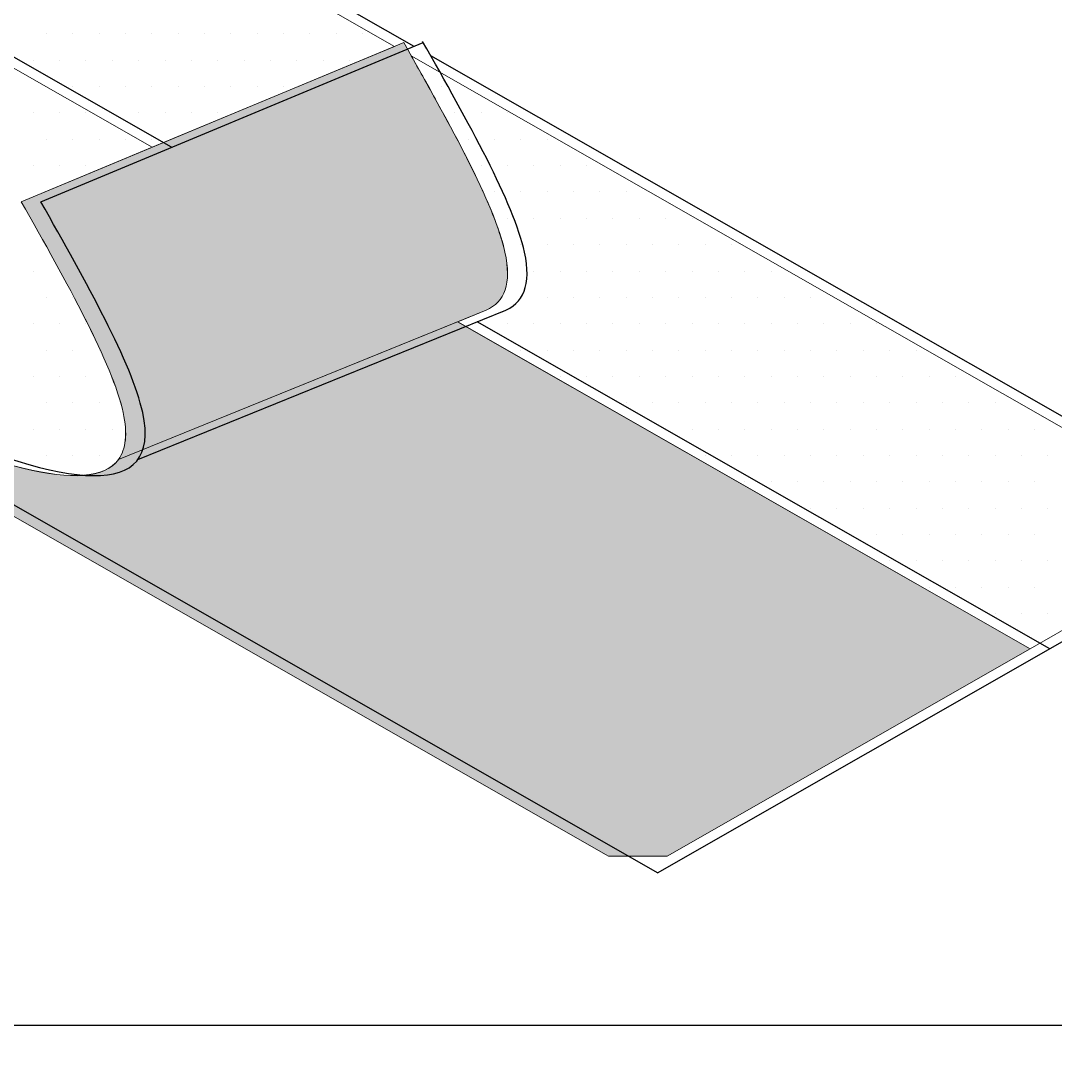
# Model space of a CAD drawing. Header units: inches. Extents: x -17.6 to 82.3, y -15.1 to 23.2.
# Drawn here: x 13.957 to 14.694, y 14.368 to 15.101 of the extents above; entities that cross this region are included whole.
import ezdxf

# ---------------------------------------------------------------- set-up
doc = ezdxf.new("R2010")
doc.units = ezdxf.units.IN
doc.header["$MEASUREMENT"] = 0
for name, color, linetype, lineweight in [('.ATI-HATCH', 7, 'Continuous', 0), ('G-ANNO-TTLB', 7, 'Continuous', 0), ('TYVEK', 7, 'Continuous', 0)]:
    doc.layers.add(name, color=color, linetype=linetype, lineweight=lineweight)

# ---------------------------------------------------------------- blocks, each defined once
blk = doc.blocks.new('Block_356')
at = {"layer": '.ATI-HATCH'}
for points, knots in [([(14.22347, 15.08278), (14.22347, 15.08278), (12.95819, 15.80528), (12.95819, 15.80528), (12.95819, 15.80528), (12.80875, 15.72028), (12.80875, 15.72028), (12.80875, 15.72028), (14.05083, 15.01097), (14.05083, 15.01097), (14.05083, 15.01097), (14.22347, 15.08278), (14.22347, 15.08278)], [0, 0, 0, 0, 1, 1, 1, 2, 2, 2, 3, 3, 3, 4, 4, 4, 4]), ([(14.05083, 15.01097), (14.05083, 15.01097), (12.80875, 15.72028), (12.80875, 15.72028), (12.80875, 15.72028), (12.64667, 15.62806), (12.64667, 15.62806), (12.64667, 15.62806), (12.53, 15.56056), (12.53, 15.56056), (12.53, 15.56056), (13.46333, 15.02764), (13.46333, 15.02764), (13.72056, 14.88375), (13.97778, 14.73986), (14.02458, 14.78611), (14.02542, 14.78694), (14.02625, 14.78792), (14.02694, 14.78889), (14.03222, 14.79611), (14.03361, 14.80708), (14.03028, 14.82222), (14.02264, 14.85722), (13.99028, 14.91472), (13.95778, 14.97222), (13.95778, 14.97222), (14.05083, 15.01097), (14.05083, 15.01097)], [0, 0, 0, 0, 1, 1, 1, 2, 2, 2, 3, 3, 3, 4, 4, 4, 5, 5, 5, 6, 6, 6, 7, 7, 7, 8, 8, 8, 9, 9, 9, 9]), ([(14.23528, 15.07597), (14.23806, 15.07111), (14.2407, 15.06625), (14.24347, 15.06153), (14.24694, 15.05528), (14.25042, 15.04903), (14.25375, 15.04292), (14.26417, 15.02403), (14.27375, 15.00597), (14.28167, 14.98931), (14.28417, 14.98431), (14.28639, 14.97944), (14.28847, 14.97472), (14.29125, 14.96847), (14.29361, 14.9625), (14.29569, 14.95681), (14.29667, 14.95431), (14.2975, 14.95194), (14.29819, 14.94958), (14.29986, 14.94486), (14.30111, 14.94042), (14.30194, 14.93625), (14.30681, 14.91417), (14.30181, 14.90097), (14.28861, 14.895), (14.28861, 14.895), (14.26833, 14.88681), (14.26833, 14.88681), (14.26833, 14.88681), (14.67569, 14.65417), (14.67569, 14.65417), (14.67569, 14.65417), (14.82472, 14.73944), (14.82472, 14.73944), (14.82472, 14.73944), (14.23528, 15.07597), (14.23528, 15.07597)], [0, 0, 0, 0, 1, 1, 1, 2, 2, 2, 3, 3, 3, 4, 4, 4, 5, 5, 5, 6, 6, 6, 7, 7, 7, 8, 8, 8, 9, 9, 9, 10, 10, 10, 11, 11, 11, 12, 12, 12, 12])]:
    blk.add_open_spline(points, degree=3, knots=knots, dxfattribs=at)
at = {"layer": '.ATI-HATCH', "color": 8, "lineweight": 0, "true_color": 0x808080}
for points in [[(13.97572, 15.09166), (13.97572, 15.09166), (13.97572, 15.09166), (13.97572, 15.09166)], [(13.99447, 15.09166), (13.99447, 15.09166), (13.99447, 15.09166), (13.99447, 15.09166)], [(14.01322, 15.09166), (14.01322, 15.09166), (14.01322, 15.09166), (14.01322, 15.09166)], [(14.03197, 15.09166), (14.03197, 15.09166), (14.03197, 15.09166), (14.03197, 15.09166)], [(14.05072, 15.09166), (14.05072, 15.09166), (14.05072, 15.09166), (14.05072, 15.09166)], [(14.06947, 15.09166), (14.06947, 15.09166), (14.06947, 15.09166), (14.06947, 15.09166)], [(14.08822, 15.09166), (14.08822, 15.09166), (14.08822, 15.09166), (14.08822, 15.09166)], [(14.10697, 15.09166), (14.10697, 15.09166), (14.10697, 15.09166), (14.10697, 15.09166)], [(14.12572, 15.09166), (14.12572, 15.09166), (14.12572, 15.09166), (14.12572, 15.09166)], [(14.14447, 15.09166), (14.14447, 15.09166), (14.14447, 15.09166), (14.14447, 15.09166)], [(14.16322, 15.09166), (14.16322, 15.09166), (14.16322, 15.09166), (14.16322, 15.09166)], [(14.18197, 15.09166), (14.18197, 15.09166), (14.18197, 15.09166), (14.18197, 15.09166)], [(14.20072, 15.09166), (14.20072, 15.09166), (14.20072, 15.09166), (14.20072, 15.09166)], [(13.96634, 15.07291), (13.96634, 15.07291), (13.96634, 15.07291), (13.96634, 15.07291)], [(13.98509, 15.07291), (13.98509, 15.07291), (13.98509, 15.07291), (13.98509, 15.07291)], [(14.00384, 15.07291), (14.00384, 15.07291), (14.00384, 15.07291), (14.00384, 15.07291)], [(14.02259, 15.07291), (14.02259, 15.07291), (14.02259, 15.07291), (14.02259, 15.07291)], [(14.04134, 15.07291), (14.04134, 15.07291), (14.04134, 15.07291), (14.04134, 15.07291)], [(14.06009, 15.07291), (14.06009, 15.07291), (14.06009, 15.07291), (14.06009, 15.07291)], [(14.07884, 15.07291), (14.07884, 15.07291), (14.07884, 15.07291), (14.07884, 15.07291)], [(14.09759, 15.07291), (14.09759, 15.07291), (14.09759, 15.07291), (14.09759, 15.07291)], [(14.11634, 15.07291), (14.11634, 15.07291), (14.11634, 15.07291), (14.11634, 15.07291)], [(14.13509, 15.07291), (14.13509, 15.07291), (14.13509, 15.07291), (14.13509, 15.07291)], [(14.15384, 15.07291), (14.15384, 15.07291), (14.15384, 15.07291), (14.15384, 15.07291)], [(14.17259, 15.07291), (14.17259, 15.07291), (14.17259, 15.07291), (14.17259, 15.07291)], [(14.19134, 15.07291), (14.19134, 15.07291), (14.19134, 15.07291), (14.19134, 15.07291)], [(13.97572, 15.05416), (13.97572, 15.05416), (13.97572, 15.05416), (13.97572, 15.05416)], [(13.99447, 15.05416), (13.99447, 15.05416), (13.99447, 15.05416), (13.99447, 15.05416)], [(14.01322, 15.05416), (14.01322, 15.05416), (14.01322, 15.05416), (14.01322, 15.05416)], [(14.03197, 15.05416), (14.03197, 15.05416), (14.03197, 15.05416), (14.03197, 15.05416)], [(14.05072, 15.05416), (14.05072, 15.05416), (14.05072, 15.05416), (14.05072, 15.05416)], [(14.06947, 15.05416), (14.06947, 15.05416), (14.06947, 15.05416), (14.06947, 15.05416)], [(14.08822, 15.05416), (14.08822, 15.05416), (14.08822, 15.05416), (14.08822, 15.05416)], [(14.10697, 15.05416), (14.10697, 15.05416), (14.10697, 15.05416), (14.10697, 15.05416)], [(14.12572, 15.05416), (14.12572, 15.05416), (14.12572, 15.05416), (14.12572, 15.05416)], [(14.14447, 15.05416), (14.14447, 15.05416), (14.14447, 15.05416), (14.14447, 15.05416)], [(14.25697, 15.05416), (14.25697, 15.05416), (14.25697, 15.05416), (14.25697, 15.05416)], [(13.96634, 15.03541), (13.96634, 15.03541), (13.96634, 15.03541), (13.96634, 15.03541)], [(13.98509, 15.03541), (13.98509, 15.03541), (13.98509, 15.03541), (13.98509, 15.03541)], [(14.00384, 15.03541), (14.00384, 15.03541), (14.00384, 15.03541), (14.00384, 15.03541)], [(14.02259, 15.03541), (14.02259, 15.03541), (14.02259, 15.03541), (14.02259, 15.03541)], [(14.04134, 15.03541), (14.04134, 15.03541), (14.04134, 15.03541), (14.04134, 15.03541)], [(14.06009, 15.03541), (14.06009, 15.03541), (14.06009, 15.03541), (14.06009, 15.03541)], [(14.07884, 15.03541), (14.07884, 15.03541), (14.07884, 15.03541), (14.07884, 15.03541)], [(14.09759, 15.03541), (14.09759, 15.03541), (14.09759, 15.03541), (14.09759, 15.03541)], [(14.26634, 15.03541), (14.26634, 15.03541), (14.26634, 15.03541), (14.26634, 15.03541)], [(14.28509, 15.03541), (14.28509, 15.03541), (14.28509, 15.03541), (14.28509, 15.03541)], [(14.30384, 15.03541), (14.30384, 15.03541), (14.30384, 15.03541), (14.30384, 15.03541)], [(13.97572, 15.01666), (13.97572, 15.01666), (13.97572, 15.01666), (13.97572, 15.01666)], [(13.99447, 15.01666), (13.99447, 15.01666), (13.99447, 15.01666), (13.99447, 15.01666)], [(14.01322, 15.01666), (14.01322, 15.01666), (14.01322, 15.01666), (14.01322, 15.01666)], [(14.03197, 15.01666), (14.03197, 15.01666), (14.03197, 15.01666), (14.03197, 15.01666)], [(14.05072, 15.01666), (14.05072, 15.01666), (14.05072, 15.01666), (14.05072, 15.01666)], [(14.27572, 15.01666), (14.27572, 15.01666), (14.27572, 15.01666), (14.27572, 15.01666)], [(14.29447, 15.01666), (14.29447, 15.01666), (14.29447, 15.01666), (14.29447, 15.01666)], [(14.31322, 15.01666), (14.31322, 15.01666), (14.31322, 15.01666), (14.31322, 15.01666)], [(14.33197, 15.01666), (14.33197, 15.01666), (14.33197, 15.01666), (14.33197, 15.01666)], [(13.96634, 14.99791), (13.96634, 14.99791), (13.96634, 14.99791), (13.96634, 14.99791)], [(13.98509, 14.99791), (13.98509, 14.99791), (13.98509, 14.99791), (13.98509, 14.99791)], [(14.00384, 14.99791), (14.00384, 14.99791), (14.00384, 14.99791), (14.00384, 14.99791)], [(14.28509, 14.99791), (14.28509, 14.99791), (14.28509, 14.99791), (14.28509, 14.99791)], [(14.30384, 14.99791), (14.30384, 14.99791), (14.30384, 14.99791), (14.30384, 14.99791)], [(14.32259, 14.99791), (14.32259, 14.99791), (14.32259, 14.99791), (14.32259, 14.99791)], [(14.34134, 14.99791), (14.34134, 14.99791), (14.34134, 14.99791), (14.34134, 14.99791)], [(14.36009, 14.99791), (14.36009, 14.99791), (14.36009, 14.99791), (14.36009, 14.99791)], [(14.29447, 14.97916), (14.29447, 14.97916), (14.29447, 14.97916), (14.29447, 14.97916)], [(14.31322, 14.97916), (14.31322, 14.97916), (14.31322, 14.97916), (14.31322, 14.97916)], [(14.33197, 14.97916), (14.33197, 14.97916), (14.33197, 14.97916), (14.33197, 14.97916)], [(14.35072, 14.97916), (14.35072, 14.97916), (14.35072, 14.97916), (14.35072, 14.97916)], [(14.36947, 14.97916), (14.36947, 14.97916), (14.36947, 14.97916), (14.36947, 14.97916)], [(14.38822, 14.97916), (14.38822, 14.97916), (14.38822, 14.97916), (14.38822, 14.97916)], [(14.30384, 14.96041), (14.30384, 14.96041), (14.30384, 14.96041), (14.30384, 14.96041)], [(14.32259, 14.96041), (14.32259, 14.96041), (14.32259, 14.96041), (14.32259, 14.96041)], [(14.34134, 14.96041), (14.34134, 14.96041), (14.34134, 14.96041), (14.34134, 14.96041)], [(14.36009, 14.96041), (14.36009, 14.96041), (14.36009, 14.96041), (14.36009, 14.96041)], [(14.37884, 14.96041), (14.37884, 14.96041), (14.37884, 14.96041), (14.37884, 14.96041)], [(14.39759, 14.96041), (14.39759, 14.96041), (14.39759, 14.96041), (14.39759, 14.96041)], [(14.41634, 14.96041), (14.41634, 14.96041), (14.41634, 14.96041), (14.41634, 14.96041)], [(14.43509, 14.96041), (14.43509, 14.96041), (14.43509, 14.96041), (14.43509, 14.96041)], [(14.31322, 14.94166), (14.31322, 14.94166), (14.31322, 14.94166), (14.31322, 14.94166)], [(14.33197, 14.94166), (14.33197, 14.94166), (14.33197, 14.94166), (14.33197, 14.94166)], [(14.35072, 14.94166), (14.35072, 14.94166), (14.35072, 14.94166), (14.35072, 14.94166)], [(14.36947, 14.94166), (14.36947, 14.94166), (14.36947, 14.94166), (14.36947, 14.94166)], [(14.38822, 14.94166), (14.38822, 14.94166), (14.38822, 14.94166), (14.38822, 14.94166)], [(14.40697, 14.94166), (14.40697, 14.94166), (14.40697, 14.94166), (14.40697, 14.94166)], [(14.42572, 14.94166), (14.42572, 14.94166), (14.42572, 14.94166), (14.42572, 14.94166)], [(14.44447, 14.94166), (14.44447, 14.94166), (14.44447, 14.94166), (14.44447, 14.94166)], [(14.46322, 14.94166), (14.46322, 14.94166), (14.46322, 14.94166), (14.46322, 14.94166)], [(13.96634, 14.92291), (13.96634, 14.92291), (13.96634, 14.92291), (13.96634, 14.92291)], [(13.98509, 14.92291), (13.98509, 14.92291), (13.98509, 14.92291), (13.98509, 14.92291)], [(14.30384, 14.92291), (14.30384, 14.92291), (14.30384, 14.92291), (14.30384, 14.92291)], [(14.32259, 14.92291), (14.32259, 14.92291), (14.32259, 14.92291), (14.32259, 14.92291)], [(14.34134, 14.92291), (14.34134, 14.92291), (14.34134, 14.92291), (14.34134, 14.92291)], [(14.36009, 14.92291), (14.36009, 14.92291), (14.36009, 14.92291), (14.36009, 14.92291)], [(14.37884, 14.92291), (14.37884, 14.92291), (14.37884, 14.92291), (14.37884, 14.92291)], [(14.39759, 14.92291), (14.39759, 14.92291), (14.39759, 14.92291), (14.39759, 14.92291)], [(14.41634, 14.92291), (14.41634, 14.92291), (14.41634, 14.92291), (14.41634, 14.92291)], [(14.43509, 14.92291), (14.43509, 14.92291), (14.43509, 14.92291), (14.43509, 14.92291)], [(14.45384, 14.92291), (14.45384, 14.92291), (14.45384, 14.92291), (14.45384, 14.92291)], [(14.47259, 14.92291), (14.47259, 14.92291), (14.47259, 14.92291), (14.47259, 14.92291)], [(14.49134, 14.92291), (14.49134, 14.92291), (14.49134, 14.92291), (14.49134, 14.92291)], [(13.97572, 14.90416), (13.97572, 14.90416), (13.97572, 14.90416), (13.97572, 14.90416)], [(13.99447, 14.90416), (13.99447, 14.90416), (13.99447, 14.90416), (13.99447, 14.90416)], [(14.31322, 14.90416), (14.31322, 14.90416), (14.31322, 14.90416), (14.31322, 14.90416)], [(14.33197, 14.90416), (14.33197, 14.90416), (14.33197, 14.90416), (14.33197, 14.90416)], [(14.35072, 14.90416), (14.35072, 14.90416), (14.35072, 14.90416), (14.35072, 14.90416)], [(14.36947, 14.90416), (14.36947, 14.90416), (14.36947, 14.90416), (14.36947, 14.90416)], [(14.38822, 14.90416), (14.38822, 14.90416), (14.38822, 14.90416), (14.38822, 14.90416)], [(14.40697, 14.90416), (14.40697, 14.90416), (14.40697, 14.90416), (14.40697, 14.90416)], [(14.42572, 14.90416), (14.42572, 14.90416), (14.42572, 14.90416), (14.42572, 14.90416)], [(14.44447, 14.90416), (14.44447, 14.90416), (14.44447, 14.90416), (14.44447, 14.90416)], [(14.46322, 14.90416), (14.46322, 14.90416), (14.46322, 14.90416), (14.46322, 14.90416)], [(14.48197, 14.90416), (14.48197, 14.90416), (14.48197, 14.90416), (14.48197, 14.90416)], [(14.50072, 14.90416), (14.50072, 14.90416), (14.50072, 14.90416), (14.50072, 14.90416)], [(14.51947, 14.90416), (14.51947, 14.90416), (14.51947, 14.90416), (14.51947, 14.90416)], [(13.96634, 14.88541), (13.96634, 14.88541), (13.96634, 14.88541), (13.96634, 14.88541)], [(13.98509, 14.88541), (13.98509, 14.88541), (13.98509, 14.88541), (13.98509, 14.88541)], [(14.00384, 14.88541), (14.00384, 14.88541), (14.00384, 14.88541), (14.00384, 14.88541)], [(14.28509, 14.88541), (14.28509, 14.88541), (14.28509, 14.88541), (14.28509, 14.88541)], [(14.30384, 14.88541), (14.30384, 14.88541), (14.30384, 14.88541), (14.30384, 14.88541)], [(14.32259, 14.88541), (14.32259, 14.88541), (14.32259, 14.88541), (14.32259, 14.88541)], [(14.34134, 14.88541), (14.34134, 14.88541), (14.34134, 14.88541), (14.34134, 14.88541)], [(14.36009, 14.88541), (14.36009, 14.88541), (14.36009, 14.88541), (14.36009, 14.88541)], [(14.37884, 14.88541), (14.37884, 14.88541), (14.37884, 14.88541), (14.37884, 14.88541)], [(14.39759, 14.88541), (14.39759, 14.88541), (14.39759, 14.88541), (14.39759, 14.88541)], [(14.41634, 14.88541), (14.41634, 14.88541), (14.41634, 14.88541), (14.41634, 14.88541)], [(14.43509, 14.88541), (14.43509, 14.88541), (14.43509, 14.88541), (14.43509, 14.88541)], [(14.45384, 14.88541), (14.45384, 14.88541), (14.45384, 14.88541), (14.45384, 14.88541)], [(14.47259, 14.88541), (14.47259, 14.88541), (14.47259, 14.88541), (14.47259, 14.88541)], [(14.49134, 14.88541), (14.49134, 14.88541), (14.49134, 14.88541), (14.49134, 14.88541)], [(14.51009, 14.88541), (14.51009, 14.88541), (14.51009, 14.88541), (14.51009, 14.88541)], [(14.52884, 14.88541), (14.52884, 14.88541), (14.52884, 14.88541), (14.52884, 14.88541)], [(14.54759, 14.88541), (14.54759, 14.88541), (14.54759, 14.88541), (14.54759, 14.88541)], [(14.56634, 14.88541), (14.56634, 14.88541), (14.56634, 14.88541), (14.56634, 14.88541)], [(13.97572, 14.86666), (13.97572, 14.86666), (13.97572, 14.86666), (13.97572, 14.86666)], [(13.99447, 14.86666), (13.99447, 14.86666), (13.99447, 14.86666), (13.99447, 14.86666)], [(14.01322, 14.86666), (14.01322, 14.86666), (14.01322, 14.86666), (14.01322, 14.86666)], [(14.31322, 14.86666), (14.31322, 14.86666), (14.31322, 14.86666), (14.31322, 14.86666)], [(14.33197, 14.86666), (14.33197, 14.86666), (14.33197, 14.86666), (14.33197, 14.86666)], [(14.35072, 14.86666), (14.35072, 14.86666), (14.35072, 14.86666), (14.35072, 14.86666)], [(14.36947, 14.86666), (14.36947, 14.86666), (14.36947, 14.86666), (14.36947, 14.86666)], [(14.38822, 14.86666), (14.38822, 14.86666), (14.38822, 14.86666), (14.38822, 14.86666)], [(14.40697, 14.86666), (14.40697, 14.86666), (14.40697, 14.86666), (14.40697, 14.86666)], [(14.42572, 14.86666), (14.42572, 14.86666), (14.42572, 14.86666), (14.42572, 14.86666)], [(14.44447, 14.86666), (14.44447, 14.86666), (14.44447, 14.86666), (14.44447, 14.86666)], [(14.46322, 14.86666), (14.46322, 14.86666), (14.46322, 14.86666), (14.46322, 14.86666)], [(14.48197, 14.86666), (14.48197, 14.86666), (14.48197, 14.86666), (14.48197, 14.86666)], [(14.50072, 14.86666), (14.50072, 14.86666), (14.50072, 14.86666), (14.50072, 14.86666)], [(14.51947, 14.86666), (14.51947, 14.86666), (14.51947, 14.86666), (14.51947, 14.86666)], [(14.53822, 14.86666), (14.53822, 14.86666), (14.53822, 14.86666), (14.53822, 14.86666)], [(14.55697, 14.86666), (14.55697, 14.86666), (14.55697, 14.86666), (14.55697, 14.86666)], [(14.57572, 14.86666), (14.57572, 14.86666), (14.57572, 14.86666), (14.57572, 14.86666)], [(14.59447, 14.86666), (14.59447, 14.86666), (14.59447, 14.86666), (14.59447, 14.86666)], [(13.96634, 14.84791), (13.96634, 14.84791), (13.96634, 14.84791), (13.96634, 14.84791)], [(13.98509, 14.84791), (13.98509, 14.84791), (13.98509, 14.84791), (13.98509, 14.84791)], [(14.00384, 14.84791), (14.00384, 14.84791), (14.00384, 14.84791), (14.00384, 14.84791)], [(14.34134, 14.84791), (14.34134, 14.84791), (14.34134, 14.84791), (14.34134, 14.84791)], [(14.36009, 14.84791), (14.36009, 14.84791), (14.36009, 14.84791), (14.36009, 14.84791)], [(14.37884, 14.84791), (14.37884, 14.84791), (14.37884, 14.84791), (14.37884, 14.84791)], [(14.39759, 14.84791), (14.39759, 14.84791), (14.39759, 14.84791), (14.39759, 14.84791)], [(14.41634, 14.84791), (14.41634, 14.84791), (14.41634, 14.84791), (14.41634, 14.84791)], [(14.43509, 14.84791), (14.43509, 14.84791), (14.43509, 14.84791), (14.43509, 14.84791)], [(14.45384, 14.84791), (14.45384, 14.84791), (14.45384, 14.84791), (14.45384, 14.84791)], [(14.47259, 14.84791), (14.47259, 14.84791), (14.47259, 14.84791), (14.47259, 14.84791)], [(14.49134, 14.84791), (14.49134, 14.84791), (14.49134, 14.84791), (14.49134, 14.84791)], [(14.51009, 14.84791), (14.51009, 14.84791), (14.51009, 14.84791), (14.51009, 14.84791)], [(14.52884, 14.84791), (14.52884, 14.84791), (14.52884, 14.84791), (14.52884, 14.84791)], [(14.54759, 14.84791), (14.54759, 14.84791), (14.54759, 14.84791), (14.54759, 14.84791)], [(14.56634, 14.84791), (14.56634, 14.84791), (14.56634, 14.84791), (14.56634, 14.84791)], [(14.58509, 14.84791), (14.58509, 14.84791), (14.58509, 14.84791), (14.58509, 14.84791)], [(14.60384, 14.84791), (14.60384, 14.84791), (14.60384, 14.84791), (14.60384, 14.84791)], [(14.62259, 14.84791), (14.62259, 14.84791), (14.62259, 14.84791), (14.62259, 14.84791)], [(13.97572, 14.82916), (13.97572, 14.82916), (13.97572, 14.82916), (13.97572, 14.82916)], [(13.99447, 14.82916), (13.99447, 14.82916), (13.99447, 14.82916), (13.99447, 14.82916)], [(14.01322, 14.82916), (14.01322, 14.82916), (14.01322, 14.82916), (14.01322, 14.82916)], [(14.36947, 14.82916), (14.36947, 14.82916), (14.36947, 14.82916), (14.36947, 14.82916)], [(14.38822, 14.82916), (14.38822, 14.82916), (14.38822, 14.82916), (14.38822, 14.82916)], [(14.40697, 14.82916), (14.40697, 14.82916), (14.40697, 14.82916), (14.40697, 14.82916)], [(14.42572, 14.82916), (14.42572, 14.82916), (14.42572, 14.82916), (14.42572, 14.82916)], [(14.44447, 14.82916), (14.44447, 14.82916), (14.44447, 14.82916), (14.44447, 14.82916)], [(14.46322, 14.82916), (14.46322, 14.82916), (14.46322, 14.82916), (14.46322, 14.82916)], [(14.48197, 14.82916), (14.48197, 14.82916), (14.48197, 14.82916), (14.48197, 14.82916)], [(14.50072, 14.82916), (14.50072, 14.82916), (14.50072, 14.82916), (14.50072, 14.82916)], [(14.51947, 14.82916), (14.51947, 14.82916), (14.51947, 14.82916), (14.51947, 14.82916)], [(14.53822, 14.82916), (14.53822, 14.82916), (14.53822, 14.82916), (14.53822, 14.82916)], [(14.55697, 14.82916), (14.55697, 14.82916), (14.55697, 14.82916), (14.55697, 14.82916)], [(14.57572, 14.82916), (14.57572, 14.82916), (14.57572, 14.82916), (14.57572, 14.82916)], [(14.59447, 14.82916), (14.59447, 14.82916), (14.59447, 14.82916), (14.59447, 14.82916)], [(14.61322, 14.82916), (14.61322, 14.82916), (14.61322, 14.82916), (14.61322, 14.82916)], [(14.63197, 14.82916), (14.63197, 14.82916), (14.63197, 14.82916), (14.63197, 14.82916)], [(14.65072, 14.82916), (14.65072, 14.82916), (14.65072, 14.82916), (14.65072, 14.82916)], [(13.96634, 14.81041), (13.96634, 14.81041), (13.96634, 14.81041), (13.96634, 14.81041)], [(13.98509, 14.81041), (13.98509, 14.81041), (13.98509, 14.81041), (13.98509, 14.81041)], [(14.00384, 14.81041), (14.00384, 14.81041), (14.00384, 14.81041), (14.00384, 14.81041)], [(14.02259, 14.81041), (14.02259, 14.81041), (14.02259, 14.81041), (14.02259, 14.81041)], [(14.41634, 14.81041), (14.41634, 14.81041), (14.41634, 14.81041), (14.41634, 14.81041)], [(14.43509, 14.81041), (14.43509, 14.81041), (14.43509, 14.81041), (14.43509, 14.81041)], [(14.45384, 14.81041), (14.45384, 14.81041), (14.45384, 14.81041), (14.45384, 14.81041)], [(14.47259, 14.81041), (14.47259, 14.81041), (14.47259, 14.81041), (14.47259, 14.81041)], [(14.49134, 14.81041), (14.49134, 14.81041), (14.49134, 14.81041), (14.49134, 14.81041)], [(14.51009, 14.81041), (14.51009, 14.81041), (14.51009, 14.81041), (14.51009, 14.81041)], [(14.52884, 14.81041), (14.52884, 14.81041), (14.52884, 14.81041), (14.52884, 14.81041)], [(14.54759, 14.81041), (14.54759, 14.81041), (14.54759, 14.81041), (14.54759, 14.81041)], [(14.56634, 14.81041), (14.56634, 14.81041), (14.56634, 14.81041), (14.56634, 14.81041)], [(14.58509, 14.81041), (14.58509, 14.81041), (14.58509, 14.81041), (14.58509, 14.81041)], [(14.60384, 14.81041), (14.60384, 14.81041), (14.60384, 14.81041), (14.60384, 14.81041)], [(14.62259, 14.81041), (14.62259, 14.81041), (14.62259, 14.81041), (14.62259, 14.81041)], [(14.64134, 14.81041), (14.64134, 14.81041), (14.64134, 14.81041), (14.64134, 14.81041)], [(14.66009, 14.81041), (14.66009, 14.81041), (14.66009, 14.81041), (14.66009, 14.81041)], [(14.67884, 14.81041), (14.67884, 14.81041), (14.67884, 14.81041), (14.67884, 14.81041)], [(13.97572, 14.79166), (13.97572, 14.79166), (13.97572, 14.79166), (13.97572, 14.79166)], [(13.99447, 14.79166), (13.99447, 14.79166), (13.99447, 14.79166), (13.99447, 14.79166)], [(14.01322, 14.79166), (14.01322, 14.79166), (14.01322, 14.79166), (14.01322, 14.79166)], [(14.44447, 14.79166), (14.44447, 14.79166), (14.44447, 14.79166), (14.44447, 14.79166)], [(14.46322, 14.79166), (14.46322, 14.79166), (14.46322, 14.79166), (14.46322, 14.79166)], [(14.48197, 14.79166), (14.48197, 14.79166), (14.48197, 14.79166), (14.48197, 14.79166)], [(14.50072, 14.79166), (14.50072, 14.79166), (14.50072, 14.79166), (14.50072, 14.79166)], [(14.51947, 14.79166), (14.51947, 14.79166), (14.51947, 14.79166), (14.51947, 14.79166)], [(14.53822, 14.79166), (14.53822, 14.79166), (14.53822, 14.79166), (14.53822, 14.79166)], [(14.55697, 14.79166), (14.55697, 14.79166), (14.55697, 14.79166), (14.55697, 14.79166)], [(14.57572, 14.79166), (14.57572, 14.79166), (14.57572, 14.79166), (14.57572, 14.79166)], [(14.59447, 14.79166), (14.59447, 14.79166), (14.59447, 14.79166), (14.59447, 14.79166)], [(14.61322, 14.79166), (14.61322, 14.79166), (14.61322, 14.79166), (14.61322, 14.79166)], [(14.63197, 14.79166), (14.63197, 14.79166), (14.63197, 14.79166), (14.63197, 14.79166)], [(14.65072, 14.79166), (14.65072, 14.79166), (14.65072, 14.79166), (14.65072, 14.79166)], [(14.66947, 14.79166), (14.66947, 14.79166), (14.66947, 14.79166), (14.66947, 14.79166)], [(14.68822, 14.79166), (14.68822, 14.79166), (14.68822, 14.79166), (14.68822, 14.79166)], [(14.47259, 14.77291), (14.47259, 14.77291), (14.47259, 14.77291), (14.47259, 14.77291)], [(14.49134, 14.77291), (14.49134, 14.77291), (14.49134, 14.77291), (14.49134, 14.77291)], [(14.51009, 14.77291), (14.51009, 14.77291), (14.51009, 14.77291), (14.51009, 14.77291)], [(14.52884, 14.77291), (14.52884, 14.77291), (14.52884, 14.77291), (14.52884, 14.77291)], [(14.54759, 14.77291), (14.54759, 14.77291), (14.54759, 14.77291), (14.54759, 14.77291)], [(14.56634, 14.77291), (14.56634, 14.77291), (14.56634, 14.77291), (14.56634, 14.77291)], [(14.58509, 14.77291), (14.58509, 14.77291), (14.58509, 14.77291), (14.58509, 14.77291)], [(14.60384, 14.77291), (14.60384, 14.77291), (14.60384, 14.77291), (14.60384, 14.77291)], [(14.62259, 14.77291), (14.62259, 14.77291), (14.62259, 14.77291), (14.62259, 14.77291)], [(14.64134, 14.77291), (14.64134, 14.77291), (14.64134, 14.77291), (14.64134, 14.77291)], [(14.66009, 14.77291), (14.66009, 14.77291), (14.66009, 14.77291), (14.66009, 14.77291)], [(14.67884, 14.77291), (14.67884, 14.77291), (14.67884, 14.77291), (14.67884, 14.77291)], [(14.50072, 14.75416), (14.50072, 14.75416), (14.50072, 14.75416), (14.50072, 14.75416)], [(14.51947, 14.75416), (14.51947, 14.75416), (14.51947, 14.75416), (14.51947, 14.75416)], [(14.53822, 14.75416), (14.53822, 14.75416), (14.53822, 14.75416), (14.53822, 14.75416)], [(14.55697, 14.75416), (14.55697, 14.75416), (14.55697, 14.75416), (14.55697, 14.75416)], [(14.57572, 14.75416), (14.57572, 14.75416), (14.57572, 14.75416), (14.57572, 14.75416)], [(14.59447, 14.75416), (14.59447, 14.75416), (14.59447, 14.75416), (14.59447, 14.75416)], [(14.61322, 14.75416), (14.61322, 14.75416), (14.61322, 14.75416), (14.61322, 14.75416)], [(14.63197, 14.75416), (14.63197, 14.75416), (14.63197, 14.75416), (14.63197, 14.75416)], [(14.65072, 14.75416), (14.65072, 14.75416), (14.65072, 14.75416), (14.65072, 14.75416)], [(14.66947, 14.75416), (14.66947, 14.75416), (14.66947, 14.75416), (14.66947, 14.75416)], [(14.68822, 14.75416), (14.68822, 14.75416), (14.68822, 14.75416), (14.68822, 14.75416)], [(14.54759, 14.73541), (14.54759, 14.73541), (14.54759, 14.73541), (14.54759, 14.73541)], [(14.56634, 14.73541), (14.56634, 14.73541), (14.56634, 14.73541), (14.56634, 14.73541)], [(14.58509, 14.73541), (14.58509, 14.73541), (14.58509, 14.73541), (14.58509, 14.73541)], [(14.60384, 14.73541), (14.60384, 14.73541), (14.60384, 14.73541), (14.60384, 14.73541)], [(14.62259, 14.73541), (14.62259, 14.73541), (14.62259, 14.73541), (14.62259, 14.73541)], [(14.64134, 14.73541), (14.64134, 14.73541), (14.64134, 14.73541), (14.64134, 14.73541)], [(14.66009, 14.73541), (14.66009, 14.73541), (14.66009, 14.73541), (14.66009, 14.73541)], [(14.67884, 14.73541), (14.67884, 14.73541), (14.67884, 14.73541), (14.67884, 14.73541)], [(14.57572, 14.71666), (14.57572, 14.71666), (14.57572, 14.71666), (14.57572, 14.71666)], [(14.59447, 14.71666), (14.59447, 14.71666), (14.59447, 14.71666), (14.59447, 14.71666)], [(14.61322, 14.71666), (14.61322, 14.71666), (14.61322, 14.71666), (14.61322, 14.71666)], [(14.63197, 14.71666), (14.63197, 14.71666), (14.63197, 14.71666), (14.63197, 14.71666)], [(14.65072, 14.71666), (14.65072, 14.71666), (14.65072, 14.71666), (14.65072, 14.71666)], [(14.66947, 14.71666), (14.66947, 14.71666), (14.66947, 14.71666), (14.66947, 14.71666)], [(14.68822, 14.71666), (14.68822, 14.71666), (14.68822, 14.71666), (14.68822, 14.71666)], [(14.60384, 14.69791), (14.60384, 14.69791), (14.60384, 14.69791), (14.60384, 14.69791)], [(14.62259, 14.69791), (14.62259, 14.69791), (14.62259, 14.69791), (14.62259, 14.69791)], [(14.64134, 14.69791), (14.64134, 14.69791), (14.64134, 14.69791), (14.64134, 14.69791)], [(14.66009, 14.69791), (14.66009, 14.69791), (14.66009, 14.69791), (14.66009, 14.69791)], [(14.67884, 14.69791), (14.67884, 14.69791), (14.67884, 14.69791), (14.67884, 14.69791)], [(14.63197, 14.67916), (14.63197, 14.67916), (14.63197, 14.67916), (14.63197, 14.67916)], [(14.65072, 14.67916), (14.65072, 14.67916), (14.65072, 14.67916), (14.65072, 14.67916)], [(14.66947, 14.67916), (14.66947, 14.67916), (14.66947, 14.67916), (14.66947, 14.67916)], [(14.68822, 14.67916), (14.68822, 14.67916), (14.68822, 14.67916), (14.68822, 14.67916)], [(14.67884, 14.66041), (14.67884, 14.66041), (14.67884, 14.66041), (14.67884, 14.66041)]]:
    blk.add_open_spline(points, degree=3, dxfattribs=at)

msp = doc.modelspace()

# ---------------------------------------------------------------- hatches: boundary and pattern name
at = {"layer": '.ATI-HATCH', "true_color": 0x808080, "transparency": 33554483}
h = msp.add_hatch(color=8, dxfattribs=at)
edge = h.paths.add_edge_path()
edge.add_spline(control_points=[(14.28863, 14.89505), (14.30177, 14.90094), (14.3068, 14.91415), (14.302, 14.93624), (14.29442, 14.97116), (14.26226, 15.02825), (14.22999, 15.08545), (14.22999, 15.08545), (13.95781, 14.97224), (13.95781, 14.97224), (13.99024, 14.91475), (14.02268, 14.85726), (14.03031, 14.82217), (14.03358, 14.8071), (14.03228, 14.79616), (14.02695, 14.78886), (14.02695, 14.78886), (14.28863, 14.89505), (14.28863, 14.89505)], knot_values=[0, 0, 0, 0, 1, 1, 1, 2, 2, 2, 3, 3, 3, 4, 4, 4, 5, 5, 5, 6, 6, 6, 6], degree=3, periodic=0)
h = msp.add_hatch(color=8, dxfattribs=at)
edge = h.paths.add_edge_path()
edge.add_spline(control_points=[(14.26832, 14.88681), (14.26832, 14.88681), (14.02708, 14.78891), (14.02708, 14.78891), (13.98734, 14.73464), (13.72533, 14.88114), (13.46331, 15.02765), (13.46331, 15.02765), (14.37574, 14.50663), (14.37574, 14.50663), (14.37574, 14.50663), (14.41747, 14.50663), (14.41747, 14.50663), (14.41747, 14.50663), (14.67567, 14.6542), (14.67567, 14.6542), (14.67567, 14.6542), (14.26832, 14.88681), (14.26832, 14.88681)], knot_values=[0, 0, 0, 0, 1, 1, 1, 2, 2, 2, 3, 3, 3, 4, 4, 4, 5, 5, 5, 6, 6, 6, 6], degree=3, periodic=0)
at = {"layer": 'G-ANNO-TTLB', "true_color": 0xff00ff, "transparency": 33554687}
h = msp.add_hatch(color=6, dxfattribs=at)
edge = h.paths.add_edge_path()
edge.add_spline(control_points=[(24.62525, -11.0625), (24.62525, -11.0625), (-16.0625, -11.0625), (-16.0625, -11.0625), (-16.0625, -11.0625), (-16.0625, 23.0625), (-16.0625, 23.0625), (-16.0625, 23.0625), (24.62525, 23.0625), (24.62525, 23.0625), (24.62525, 23.0625), (24.62525, -11.0625), (24.62525, -11.0625)], knot_values=[0, 0, 0, 0, 1, 1, 1, 2, 2, 2, 3, 3, 3, 4, 4, 4, 4], degree=3, periodic=0)
edge = h.paths.add_edge_path()
edge.add_spline(control_points=[(-15.9375, 22.9375), (-15.9375, 22.9375), (-15.9375, -10.9375), (-15.9375, -10.9375), (-15.9375, -10.9375), (24.50025, -10.9375), (24.50025, -10.9375), (24.50025, -10.9375), (24.50025, 22.9375), (24.50025, 22.9375), (24.50025, 22.9375), (-15.9375, 22.9375), (-15.9375, 22.9375)], knot_values=[0, 0, 0, 0, 1, 1, 1, 2, 2, 2, 3, 3, 3, 4, 4, 4, 4], degree=3, periodic=0)
edge.add_line((-15.9375, 22.9375), (-15.9375, 22.9375))

# ---------------------------------------------------------------- linework, layer by layer
at = {"layer": '.ATI-HATCH'}
for points in [[(14.28863, 14.89505), (14.30177, 14.90094), (14.3068, 14.91415), (14.302, 14.93624), (14.29442, 14.97116), (14.26226, 15.02825), (14.22999, 15.08545), (14.22999, 15.08545), (13.95781, 14.97224), (13.95781, 14.97224), (13.99024, 14.91475), (14.02268, 14.85726), (14.03031, 14.82217), (14.03358, 14.8071), (14.03228, 14.79616), (14.02695, 14.78886), (14.02695, 14.78886), (14.28863, 14.89505), (14.28863, 14.89505)], [(14.26832, 14.88681), (14.26832, 14.88681), (14.02708, 14.78891), (14.02708, 14.78891), (13.98734, 14.73464), (13.72533, 14.88114), (13.46331, 15.02765), (13.46331, 15.02765), (14.37574, 14.50663), (14.37574, 14.50663), (14.37574, 14.50663), (14.41747, 14.50663), (14.41747, 14.50663), (14.41747, 14.50663), (14.67567, 14.6542), (14.67567, 14.6542), (14.67567, 14.6542), (14.26832, 14.88681), (14.26832, 14.88681)]]:
    msp.add_open_spline(points, degree=3, knots=[0, 0, 0, 0, 1, 1, 1, 2, 2, 2, 3, 3, 3, 4, 4, 4, 5, 5, 5, 6, 6, 6, 6], dxfattribs=at)
at = {"layer": 'G-ANNO-TTLB'}
for points in [[(24.62525, -11.0625), (24.62525, -11.0625), (-16.0625, -11.0625), (-16.0625, -11.0625), (-16.0625, -11.0625), (-16.0625, 23.0625), (-16.0625, 23.0625), (-16.0625, 23.0625), (24.62525, 23.0625), (24.62525, 23.0625), (24.62525, 23.0625), (24.62525, -11.0625), (24.62525, -11.0625)], [(-15.9375, 22.9375), (-15.9375, 22.9375), (-15.9375, -10.9375), (-15.9375, -10.9375), (-15.9375, -10.9375), (24.50025, -10.9375), (24.50025, -10.9375), (24.50025, -10.9375), (24.50025, 22.9375), (24.50025, 22.9375), (24.50025, 22.9375), (-15.9375, 22.9375), (-15.9375, 22.9375)]]:
    msp.add_open_spline(points, degree=3, knots=[0, 0, 0, 0, 1, 1, 1, 2, 2, 2, 3, 3, 3, 4, 4, 4, 4], dxfattribs=at)
at = {"layer": 'TYVEK', "color": 4, "lineweight": 25, "true_color": 0x00ffff}
for p, q in [((14.23738, 15.08275), (12.97206, 15.80528)), ((14.0648, 15.01096), (12.82253, 15.72033)), ((14.41051, 14.49471), (12.54391, 15.56058)), ((13.97171, 14.97224), (14.24389, 15.08545)), ((14.83866, 14.73941), (14.24922, 15.07599)), ((14.04085, 14.78886), (14.30253, 14.89505)), ((14.68957, 14.6542), (14.28222, 14.88681)), ((14.41051, 14.49471), (14.83866, 14.73941))]:
    msp.add_line(p, q, dxfattribs=at)
at = {"layer": 'TYVEK', "color": 18, "lineweight": 25, "true_color": 0x000000}
msp.add_lwpolyline([(12.52259, 16.43459), (14.8858, 16.43459), (14.8858, 14.38613), (12.52259, 14.38613)], close=True, dxfattribs=at)
at = {"layer": 'TYVEK', "color": 4, "lineweight": 25, "true_color": 0x00ffff}
for points in [[(14.30039, 14.89418), (14.31512, 14.89957), (14.32095, 14.91299), (14.3159, 14.93624), (14.30828, 14.97133), (14.27584, 15.02882), (14.2434, 15.08631)], [(13.47721, 15.02765), (13.77451, 14.86141), (14.0718, 14.69518), (14.04421, 14.82217), (14.03658, 14.85726), (14.00414, 14.91475), (13.97171, 14.97224)]]:
    msp.add_open_spline(points, degree=3, knots=[0, 0, 0, 0, 1, 1, 1, 2, 2, 2, 2], dxfattribs=at)

# ---------------------------------------------------------------- block references
at = {"layer": '.ATI-HATCH'}
msp.add_blockref('Block_356', (0, 0), dxfattribs=at)

doc.saveas('drawing.dxf')
